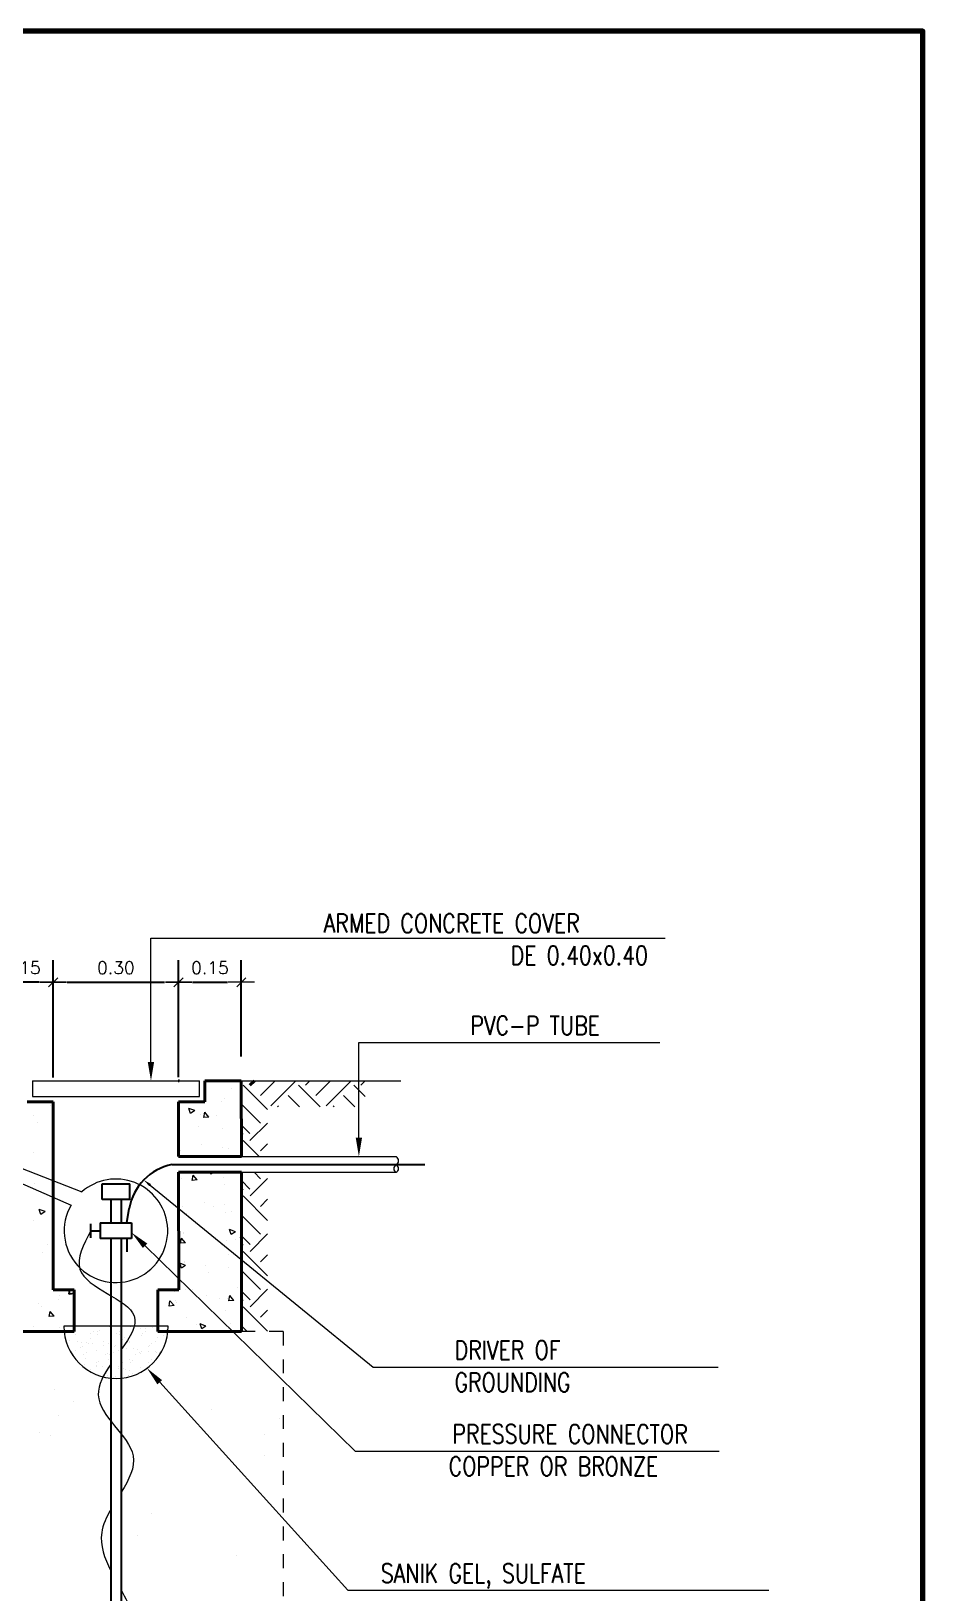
# Model space of a CAD drawing. Header units: millimetres. Extents: x 565 to 912, y 163 to 192.
# Drawn here: x 905.34 to 911.74, y 180.51 to 191.72 of the extents above; entities that cross this region are included whole.
import ezdxf

# ---------------------------------------------------------------- set-up
doc = ezdxf.new("R2010")
doc.units = ezdxf.units.MM
doc.header["$LTSCALE"] = 0.0125
doc.linetypes.add('DASHED2', pattern=[9.525, 6.35, -3.175])
doc.linetypes.add('HIDDEN2', pattern=[0.1875, 0.125, -0.0625])
doc.layers.add('CONPT', color=2, linetype='HIDDEN2')
doc.layers.add('DIM', color=1, linetype='Continuous')
for name, color, linetype, lineweight in [('COTAS', 9, 'Continuous', 9), ('MARKO', 186, 'Continuous', 80), ('MUROS', 240, 'Continuous', 40), ('proy', 254, 'Continuous', 0), ('PROYECCCIONES', 9, 'DASHED2', 9), ('TEXT', 3, 'Continuous', 20)]:
    doc.layers.add(name, color=color, linetype=linetype, lineweight=lineweight)
doc.styles.add('ROMANS', font='romans.shx')
doc.styles.add('SIMPLE1', font='simplex.shx', dxfattribs={"width": 0.8, "height": 0.09})
doc.dimstyles.new('LUIS', dxfattribs={"dimtxt": 0.09, "dimasz": 0.1, "dimexe": 0.16, "dimexo": 0.175, "dimgap": 0.06, "dimtad": 1, "dimzin": 5, "dimdsep": 46, "dimtxsty": 'ROMANS', "dimblk1": 'ARROW', "dimblk2": 'ARROW', "dimsah": 1, "dimcen": 2.5, "dimclrd": 1, "dimclre": 1, "dimclrt": 3, "dimadec": 0, "dimazin": 0, "dimtfac": 1, "dimtdec": 4, "dimtix": 1, "dimtmove": 2, "dimatfit": 3, "dimldrblk": 'ARROW', "dimfxl": 0, "dimtolj": 1, "dimtzin": 0, "dimarcsym": 0})

# ---------------------------------------------------------------- blocks, each defined once
blk = doc.blocks.new('ARROW')
at = {"color": 1, "linetype": 'ByBlock'}
blk.add_line((0.95, 0), (-0.95, 0), dxfattribs=at)
at = {"layer": 'COTAS', "color": 4}
blk.add_line((0.33, 0.33), (-0.33, -0.33), dxfattribs=at)
blk = doc.blocks.new('*D256')
at = {"layer": 'Defpoints', "color": 0, "transparency": 16777216}
for p in [(906.844, 184.889), (906.844, 184.182), (906.394, 184.032)]:
    blk.add_point(p, dxfattribs=at)
at = {"layer": 'proy', "color": 1, "lineweight": -2, "transparency": 16777216}
for p, q in [((906.394, 184.207), (906.394, 185.049)), ((906.844, 184.357), (906.844, 185.049)), ((906.494, 184.889), (906.744, 184.889))]:
    blk.add_line(p, q, dxfattribs=at)
at = {"layer": 'proy', "color": 1, "lineweight": -2, "transparency": 16777216, "xscale": 0.1, "yscale": 0.1, "zscale": 0.1, "rotation": 180}
blk.add_blockref('ARROW', (906.394, 184.889), dxfattribs=at)
at = {"layer": 'proy', "color": 1, "lineweight": -2, "transparency": 16777216, "xscale": 0.1, "yscale": 0.1, "zscale": 0.1}
blk.add_blockref('ARROW', (906.844, 184.889), dxfattribs=at)
at = {"layer": 'proy', "color": 3, "transparency": 16777216, "insert": (906.619, 184.994), "char_height": 0.09, "attachment_point": 5, "style": 'ROMANS'}
blk.add_mtext('\\A1;0.15', dxfattribs=at)
blk = doc.blocks.new('*D257')
at = {"layer": 'Defpoints', "color": 0, "transparency": 16777216}
for p in [(906.394, 184.889), (905.494, 184.031), (906.394, 184.032)]:
    blk.add_point(p, dxfattribs=at)
at = {"layer": 'proy', "color": 1, "lineweight": -2, "transparency": 16777216}
for p, q in [((905.494, 184.206), (905.494, 185.049)), ((906.394, 184.207), (906.394, 185.049)), ((905.594, 184.889), (906.294, 184.889))]:
    blk.add_line(p, q, dxfattribs=at)
at = {"layer": 'proy', "color": 1, "lineweight": -2, "transparency": 16777216, "xscale": 0.1, "yscale": 0.1, "zscale": 0.1, "rotation": 180}
blk.add_blockref('ARROW', (905.494, 184.889), dxfattribs=at)
at = {"layer": 'proy', "color": 1, "lineweight": -2, "transparency": 16777216, "xscale": 0.1, "yscale": 0.1, "zscale": 0.1}
blk.add_blockref('ARROW', (906.394, 184.889), dxfattribs=at)
at = {"layer": 'proy', "color": 3, "transparency": 16777216, "insert": (905.944, 184.994), "char_height": 0.09, "attachment_point": 5, "style": 'ROMANS'}
blk.add_mtext('\\A1;0.30', dxfattribs=at)
blk = doc.blocks.new('*D253')
at = {"layer": 'Defpoints', "color": 0, "transparency": 16777216}
for p in [(905.044, 184.889), (905.044, 184.181), (905.494, 184.031)]:
    blk.add_point(p, dxfattribs=at)
at = {"layer": 'proy', "color": 1, "lineweight": -2, "transparency": 16777216}
for p, q in [((905.044, 184.356), (905.044, 185.049)), ((905.494, 184.206), (905.494, 185.049)), ((905.394, 184.889), (905.144, 184.889))]:
    blk.add_line(p, q, dxfattribs=at)
at = {"layer": 'proy', "color": 1, "lineweight": -2, "transparency": 16777216, "xscale": 0.1, "yscale": 0.1, "zscale": 0.1, "rotation": 180}
blk.add_blockref('ARROW', (905.044, 184.889), dxfattribs=at)
at = {"layer": 'proy', "color": 1, "lineweight": -2, "transparency": 16777216, "xscale": 0.1, "yscale": 0.1, "zscale": 0.1}
blk.add_blockref('ARROW', (905.494, 184.889), dxfattribs=at)
at = {"layer": 'proy', "color": 3, "transparency": 16777216, "insert": (905.269, 184.994), "char_height": 0.09, "attachment_point": 5, "style": 'ROMANS'}
blk.add_mtext('\\A1;0.15', dxfattribs=at)

msp = doc.modelspace()

# ---------------------------------------------------------------- linework, layer by layer
at = {"color": 3}
for p, q in [((906.5819, 184.03163), (906.58188, 184.18163)), ((906.84438, 184.18167), (906.84447, 183.63746)), ((905.49464, 182.68144), (905.4944, 184.03144)), ((906.3944, 184.03159), (906.39447, 183.63738)), ((905.84574, 183.44322), (906.04327, 183.44325)), ((905.84574, 183.44322), (906.04327, 183.44325)), ((905.84576, 183.33072), (905.84574, 183.44322)), ((905.84576, 183.33072), (905.84574, 183.44322)), ((906.04329, 183.33075), (906.04327, 183.44325)), ((906.04329, 183.33075), (906.04327, 183.44325)), ((906.39449, 183.52488), (906.39464, 182.68159)), ((906.84449, 183.52496), (906.84469, 182.38167)), ((906.04329, 183.33075), (905.84576, 183.33072)), ((906.04329, 183.33075), (905.84576, 183.33072)), ((905.90703, 183.33073), (905.90705, 183.16121)), ((905.90703, 183.33073), (905.90705, 183.16121)), ((905.98203, 183.33074), (905.98205, 183.16122)), ((905.98203, 183.33074), (905.98205, 183.16122)), ((905.764, 183.05415), (905.76399, 183.15573)), ((905.764, 183.05415), (905.76399, 183.15573)), ((905.83205, 183.1612), (906.05705, 183.16124)), ((905.83205, 183.1612), (906.05705, 183.16124)), ((905.83205, 183.1612), (905.83207, 183.0487)), ((905.83205, 183.1612), (905.83207, 183.0487)), ((906.05705, 183.16124), (906.05707, 183.04874)), ((906.05705, 183.16124), (906.05707, 183.04874)), ((905.76399, 183.10494), (905.83206, 183.10495)), ((905.76399, 183.10494), (905.83206, 183.10495)), ((906.05707, 183.04874), (905.83207, 183.0487)), ((906.05707, 183.04874), (905.83207, 183.0487)), ((905.90707, 183.04871), (905.90835, 175.65963)), ((905.90707, 183.04871), (905.90835, 175.65963)), ((905.98207, 183.04872), (905.98335, 175.65964)), ((905.98207, 183.04872), (905.98335, 175.65964)), ((905.64464, 182.68147), (905.49464, 182.68144)), ((905.64469, 182.38147), (905.64464, 182.68147)), ((906.39464, 182.68159), (906.24464, 182.68157)), ((906.24464, 182.68157), (906.24469, 182.38157)), ((905.04469, 182.38136), (905.64469, 182.38147)), ((906.84469, 182.38167), (906.24469, 182.38157))]:
    msp.add_line(p, q, dxfattribs=at)
at = {"color": 0}
for p, q in [((906.4012, 183.95883), (906.4012, 183.95883)), ((906.4012, 183.95883), (906.4012, 183.95883)), ((905.49344, 183.18689), (905.49344, 183.18689)), ((905.49344, 183.18689), (905.49344, 183.18689)), ((905.60876, 182.64979), (905.61243, 182.68146)), ((905.60876, 182.64979), (905.61243, 182.68146)), ((905.64464, 182.6763), (905.63968, 182.68146)), ((905.64464, 182.6763), (905.63968, 182.68146)), ((905.64464, 182.65537), (905.60876, 182.6498)), ((905.64464, 182.65537), (905.60876, 182.6498)), ((905.64132, 181.88082), (905.64132, 181.88082)), ((905.64132, 181.88082), (905.64132, 181.88082)), ((906.63227, 181.8203), (906.63227, 181.8203)), ((906.63227, 181.8203), (906.63227, 181.8203)), ((907.12008, 181.75616), (907.12008, 181.75616)), ((907.12008, 181.75616), (907.12008, 181.75616)), ((907.00726, 181.63933), (907.00726, 181.63933)), ((907.00726, 181.63933), (907.00726, 181.63933)), ((907.00858, 181.49472), (907.00858, 181.49472)), ((907.00858, 181.49472), (907.00858, 181.49472)), ((906.19604, 181.07664), (906.19604, 181.07664)), ((906.19604, 181.07664), (906.19604, 181.07664)), ((906.09782, 180.91428), (906.09782, 180.91428)), ((906.09782, 180.91428), (906.09782, 180.91428)), ((906.8126, 180.77476), (906.8126, 180.77476)), ((906.8126, 180.77476), (906.8126, 180.77476))]:
    msp.add_line(p, q, dxfattribs=at)
at = {"layer": 'CONPT', "color": 6, "linetype": 'Continuous'}
for p, q in [((906.34605, 183.58081), (908.16217, 183.58081)), ((906.02314, 183.16123), (906.03973, 183.26521)), ((906.02314, 183.16123), (906.03973, 183.26521)), ((906.02316, 183.04873), (906.02318, 182.95481)), ((906.02316, 183.04873), (906.02318, 182.95481))]:
    msp.add_line(p, q, dxfattribs=at)
msp.add_arc((906.42448, 183.19823), 0.39054, 101.585204, 170.124358, dxfattribs=at)
at = {"layer": 'DIM'}
msp.add_solid([(906.16931, 183.01337), (906.05707, 183.09168), (906.13784, 182.9812)], dxfattribs=at)
at = {"layer": 'MARKO'}
msp.add_lwpolyline([(848.14292, 191.71852), (848.14292, 163.21852), (911.73619, 163.21852), (911.73619, 191.71852)], close=True, dxfattribs=at)
at = {"layer": 'MUROS'}
for p, q in [((906.58188, 184.18163), (906.84438, 184.18167)), ((906.58188, 184.18163), (906.84438, 184.18167)), ((906.5819, 184.03163), (906.58188, 184.18163)), ((906.77247, 184.12588), (906.77247, 184.12588)), ((906.77247, 184.12588), (906.77247, 184.12588)), ((906.84438, 184.18167), (906.84447, 183.63746)), ((906.90647, 184.15036), (906.93778, 184.18169)), ((905.3069, 184.03141), (905.4944, 184.03144)), ((905.3069, 184.03141), (905.4944, 184.03144)), ((905.47768, 184.00744), (905.47768, 184.00744)), ((905.47768, 184.00744), (905.47768, 184.00744)), ((905.49464, 182.68144), (905.4944, 184.03144)), ((906.3944, 184.03159), (906.5819, 184.03163)), ((906.3944, 184.03159), (906.5819, 184.03163)), ((906.3944, 184.03159), (906.39447, 183.63738)), ((906.39447, 183.63738), (906.84447, 183.63746)), ((906.39449, 183.52488), (906.84449, 183.52496)), ((906.39449, 183.52488), (906.39464, 182.68159)), ((906.84449, 183.52496), (906.84469, 182.38167)), ((905.64464, 182.68147), (905.49464, 182.68144)), ((905.64469, 182.38147), (905.64464, 182.68147)), ((906.39464, 182.68159), (906.24464, 182.68157)), ((906.24464, 182.68157), (906.24469, 182.38157)), ((905.04469, 182.38136), (905.64469, 182.38147)), ((906.84469, 182.38167), (906.24469, 182.38157))]:
    msp.add_line(p, q, dxfattribs=at)
at = {"layer": 'proy'}
for p, q in [((902.83033, 184.50491), (905.69954, 183.38431)), ((902.83033, 184.50491), (905.69954, 183.38431)), ((902.83033, 184.50491), (905.62236, 183.29004)), ((902.83033, 184.50491), (905.62236, 183.29004)), ((905.34438, 184.18141), (906.54438, 184.18162)), ((905.34438, 184.18141), (906.54438, 184.18162)), ((905.34438, 184.18141), (905.3444, 184.06891)), ((905.34438, 184.18141), (905.3444, 184.06891)), ((906.39892, 184.1915), (906.39256, 184.18294)), ((906.39892, 184.1915), (906.39256, 184.18294)), ((906.39679, 184.17316), (906.39256, 184.18294)), ((906.39679, 184.17316), (906.39256, 184.18294)), ((906.5444, 184.06912), (906.54438, 184.18162)), ((906.5444, 184.06912), (906.54438, 184.18162)), ((906.84438, 184.18167), (907.98836, 184.18187)), ((906.84438, 184.18167), (907.98836, 184.18187)), ((907.03191, 183.97525), (906.85675, 184.15035)), ((907.03191, 183.97525), (906.85675, 184.15035)), ((906.90647, 184.15036), (906.93778, 184.18169)), ((906.98106, 184.0758), (907.08694, 184.18171)), ((906.98106, 184.0758), (907.08694, 184.18171)), ((907.05565, 184.00123), (907.2361, 184.18174)), ((907.05565, 184.00123), (907.2361, 184.18174)), ((907.4107, 183.99427), (907.2545, 184.15042)), ((907.4107, 183.99427), (907.2545, 184.15042)), ((907.30422, 184.15043), (907.33553, 184.18176)), ((907.30422, 184.15043), (907.33553, 184.18176)), ((907.37881, 184.07586), (907.48469, 184.18178)), ((907.37881, 184.07586), (907.48469, 184.18178)), ((907.4534, 184.0013), (907.63384, 184.18181)), ((907.4534, 184.0013), (907.63384, 184.18181)), ((907.73299, 184.06977), (907.65224, 184.15049)), ((907.73299, 184.06977), (907.65224, 184.15049)), ((907.70196, 184.1505), (907.73297, 184.18151)), ((907.70196, 184.1505), (907.73297, 184.18151)), ((905.3444, 184.06891), (906.5444, 184.06912)), ((905.3444, 184.06891), (906.5444, 184.06912)), ((906.72385, 184.05301), (906.72385, 184.05301)), ((906.72385, 184.05301), (906.72385, 184.05301)), ((906.98109, 183.87692), (906.84441, 184.01356)), ((906.98109, 183.87692), (906.84441, 184.01356)), ((907.26155, 183.99424), (907.17993, 184.07583)), ((907.26155, 183.99424), (907.17993, 184.07583)), ((907.65929, 183.99431), (907.57768, 184.0759)), ((907.65929, 183.99431), (907.57768, 184.0759)), ((905.349, 183.93503), (905.349, 183.93503)), ((905.349, 183.93503), (905.349, 183.93503)), ((906.48013, 183.94752), (906.46796, 183.98378)), ((906.48013, 183.94752), (906.46796, 183.98378)), ((906.50998, 183.96766), (906.46797, 183.98378)), ((906.50998, 183.96766), (906.46797, 183.98378)), ((906.50998, 183.96766), (906.48014, 183.94753)), ((906.50998, 183.96766), (906.48014, 183.94753)), ((906.55141, 183.93908), (906.55141, 183.93908)), ((906.55141, 183.93908), (906.55141, 183.93908)), ((906.57485, 183.91807), (906.58178, 183.95568)), ((906.57485, 183.91807), (906.58178, 183.95568)), ((906.61072, 183.92122), (906.57486, 183.91807)), ((906.61072, 183.92122), (906.57486, 183.91807)), ((906.61072, 183.92122), (906.58179, 183.95568)), ((906.61072, 183.92122), (906.58179, 183.95568)), ((906.66478, 183.93341), (906.66478, 183.93341)), ((906.66478, 183.93341), (906.66478, 183.93341)), ((907.11239, 183.99422), (907.10537, 184.00124)), ((907.11239, 183.99422), (907.10537, 184.00124)), ((907.51014, 183.99429), (907.50312, 184.00131)), ((907.51014, 183.99429), (907.50312, 184.00131)), ((905.38362, 183.87905), (905.38362, 183.87905)), ((905.38362, 183.87905), (905.38362, 183.87905)), ((905.48501, 183.80771), (905.48501, 183.80771)), ((905.48501, 183.80771), (905.48501, 183.80771)), ((906.53829, 183.85279), (906.53829, 183.85279)), ((906.53829, 183.85279), (906.53829, 183.85279)), ((906.90653, 183.80233), (906.84443, 183.8644)), ((906.90653, 183.80233), (906.84443, 183.8644)), ((906.84445, 183.78996), (906.85681, 183.80232)), ((906.84445, 183.78996), (906.85681, 183.80232)), ((906.90654, 183.75261), (907.03193, 183.87805)), ((906.90654, 183.75261), (907.03193, 183.87805)), ((906.40779, 183.68222), (906.40779, 183.68222)), ((906.40779, 183.68222), (906.40779, 183.68222)), ((906.55909, 183.72221), (906.55909, 183.72221)), ((906.55909, 183.72221), (906.55909, 183.72221)), ((906.70929, 183.70246), (906.70929, 183.70246)), ((906.70929, 183.70246), (906.70929, 183.70246)), ((906.74869, 183.69502), (906.74869, 183.69502)), ((906.74869, 183.69502), (906.74869, 183.69502)), ((906.97198, 183.63748), (906.85682, 183.7526)), ((906.97198, 183.63748), (906.85682, 183.7526)), ((906.98113, 183.67805), (907.03196, 183.7289)), ((906.98113, 183.67805), (907.03196, 183.7289)), ((905.3544, 183.66474), (905.3544, 183.66474)), ((905.3544, 183.66474), (905.3544, 183.66474)), ((905.49234, 183.60797), (905.49234, 183.60797)), ((905.49234, 183.60797), (905.49234, 183.60797)), ((906.39447, 183.63738), (907.95574, 183.63765)), ((905.36207, 183.44787), (905.36207, 183.44787)), ((905.36207, 183.44787), (905.36207, 183.44787)), ((906.39449, 183.52488), (907.95576, 183.52515)), ((906.48972, 183.51547), (906.48972, 183.51547)), ((906.48972, 183.51547), (906.48972, 183.51547)), ((906.49168, 183.46674), (906.49861, 183.50435)), ((906.49168, 183.46674), (906.49861, 183.50435)), ((906.52755, 183.46989), (906.49169, 183.46674)), ((906.52755, 183.46989), (906.49169, 183.46674)), ((906.52755, 183.46989), (906.49862, 183.50435)), ((906.52755, 183.46989), (906.49862, 183.50435)), ((906.6262, 183.51246), (906.62202, 183.52492)), ((906.6262, 183.51246), (906.62202, 183.52492)), ((906.64467, 183.52492), (906.62621, 183.51246)), ((906.64467, 183.52492), (906.62621, 183.51246)), ((906.71697, 183.48559), (906.71697, 183.48559)), ((906.71697, 183.48559), (906.71697, 183.48559)), ((906.9066, 183.40458), (906.8445, 183.46666)), ((906.9066, 183.40458), (906.8445, 183.46666)), ((906.90661, 183.35487), (907.032, 183.4803)), ((906.90661, 183.35487), (907.032, 183.4803)), ((906.98116, 183.47917), (906.93535, 183.52497)), ((906.98116, 183.47917), (906.93535, 183.52497)), ((906.72676, 183.43756), (906.72676, 183.43756)), ((906.72676, 183.43756), (906.72676, 183.43756)), ((906.84451, 183.39221), (906.85688, 183.40458)), ((906.84451, 183.39221), (906.85688, 183.40458)), ((907.03205, 183.17975), (906.85689, 183.35486)), ((907.03205, 183.17975), (906.85689, 183.35486)), ((906.9812, 183.2803), (907.03203, 183.33115)), ((906.9812, 183.2803), (907.03203, 183.33115)), ((905.43568, 183.24276), (905.39366, 183.25888)), ((905.43568, 183.24276), (905.39366, 183.25888)), ((906.45431, 183.22766), (906.45431, 183.22766)), ((906.45431, 183.22766), (906.45431, 183.22766)), ((906.58081, 183.30828), (906.58081, 183.30828)), ((906.58081, 183.30828), (906.58081, 183.30828)), ((906.64761, 183.27885), (906.64761, 183.27885)), ((906.64761, 183.27885), (906.64761, 183.27885)), ((906.72575, 183.29324), (906.72575, 183.29324)), ((906.72575, 183.29324), (906.72575, 183.29324)), ((906.73409, 183.23782), (906.73409, 183.23782)), ((906.73409, 183.23782), (906.73409, 183.23782)), ((906.7746, 183.24125), (906.7746, 183.24125)), ((906.7746, 183.24125), (906.7746, 183.24125)), ((906.77226, 183.07739), (906.76009, 183.11365)), ((906.77226, 183.07739), (906.76009, 183.11365)), ((906.80211, 183.09753), (906.7601, 183.11365)), ((906.80211, 183.09753), (906.7601, 183.11365)), ((906.98123, 183.08143), (906.84454, 183.21807)), ((906.98123, 183.08143), (906.84454, 183.21807)), ((906.42978, 183.08302), (906.42978, 183.08302)), ((906.42978, 183.08302), (906.42978, 183.08302)), ((906.70023, 183.00331), (906.70023, 183.00331)), ((906.70023, 183.00331), (906.70023, 183.00331)), ((906.74142, 183.03808), (906.74142, 183.03808)), ((906.74142, 183.03808), (906.74142, 183.03808)), ((906.80211, 183.09753), (906.77227, 183.0774)), ((906.80211, 183.09753), (906.77227, 183.0774)), ((906.80549, 183.04223), (906.80549, 183.04223)), ((906.80549, 183.04223), (906.80549, 183.04223)), ((906.83886, 183.05313), (906.84457, 183.08412)), ((906.83886, 183.05313), (906.84457, 183.08412)), ((906.84457, 183.05364), (906.83886, 183.05314)), ((906.84457, 183.05364), (906.83886, 183.05314)), ((906.90667, 183.00684), (906.84457, 183.06891)), ((906.90667, 183.00684), (906.84457, 183.06891)), ((906.84458, 182.99446), (906.85695, 183.00683)), ((906.84458, 182.99446), (906.85695, 183.00683)), ((906.90667, 182.95712), (907.03207, 183.08256)), ((906.90667, 182.95712), (907.03207, 183.08256)), ((906.75059, 182.93524), (906.75059, 182.93524)), ((906.75059, 182.93524), (906.75059, 182.93524)), ((907.03212, 182.78201), (906.85696, 182.95711)), ((907.03212, 182.78201), (906.85696, 182.95711)), ((906.98126, 182.88255), (907.03209, 182.9334)), ((906.98126, 182.88255), (907.03209, 182.9334)), ((906.74875, 182.83835), (906.74875, 182.83835)), ((906.74875, 182.83835), (906.74875, 182.83835)), ((906.9813, 182.68368), (906.84461, 182.82032)), ((906.9813, 182.68368), (906.84461, 182.82032)), ((906.81712, 182.69673), (906.81712, 182.69673)), ((906.81712, 182.69673), (906.81712, 182.69673)), ((906.90673, 182.60909), (906.84464, 182.67116)), ((906.90673, 182.60909), (906.84464, 182.67116)), ((906.90674, 182.55937), (907.03214, 182.68481)), ((906.90674, 182.55937), (907.03214, 182.68481)), ((906.74232, 182.61881), (906.74232, 182.61881)), ((906.74232, 182.61881), (906.74232, 182.61881)), ((906.75568, 182.6018), (906.76262, 182.63941)), ((906.75568, 182.6018), (906.76262, 182.63941)), ((906.79155, 182.60495), (906.75569, 182.60181)), ((906.79155, 182.60495), (906.75569, 182.60181)), ((906.75608, 182.63861), (906.75608, 182.63861)), ((906.75608, 182.63861), (906.75608, 182.63861)), ((906.79155, 182.60495), (906.76262, 182.63942)), ((906.79155, 182.60495), (906.76262, 182.63942)), ((906.84465, 182.59671), (906.85702, 182.60908)), ((906.84465, 182.59671), (906.85702, 182.60908)), ((907.03219, 182.38426), (906.85702, 182.55936)), ((907.03219, 182.38426), (906.85702, 182.55936)), ((906.72765, 182.53346), (906.72765, 182.53346)), ((906.72765, 182.53346), (906.72765, 182.53346)), ((906.76342, 182.43888), (906.76342, 182.43888)), ((906.76342, 182.43888), (906.76342, 182.43888)), ((906.98133, 182.48481), (907.03216, 182.53565)), ((906.98133, 182.48481), (907.03216, 182.53565)), ((905.53633, 182.40956), (905.53633, 182.40956)), ((905.53633, 182.40956), (905.53633, 182.40956)), ((906.31968, 182.41908), (905.56968, 182.41895)), ((906.31968, 182.41908), (905.56968, 182.41895)), ((905.58118, 182.38352), (905.58118, 182.38352)), ((905.58118, 182.38352), (905.58118, 182.38352)), ((905.59803, 182.3827), (905.59803, 182.3827)), ((905.59803, 182.3827), (905.59803, 182.3827)), ((905.6571, 182.3598), (905.6571, 182.3598)), ((905.6571, 182.3598), (905.6571, 182.3598)), ((905.75958, 182.36627), (905.75958, 182.36627)), ((905.75958, 182.36627), (905.75958, 182.36627)), ((905.76155, 182.33089), (905.76155, 182.33089)), ((905.76155, 182.33089), (905.76155, 182.33089)), ((905.78488, 182.38239), (905.78488, 182.38239)), ((905.78488, 182.38239), (905.78488, 182.38239)), ((905.81059, 182.36056), (905.81059, 182.36056)), ((905.81059, 182.36056), (905.81059, 182.36056)), ((905.81374, 182.37873), (905.81374, 182.37873)), ((905.81374, 182.37873), (905.81374, 182.37873)), ((905.8248, 182.38886), (905.8248, 182.38886)), ((905.8248, 182.38886), (905.8248, 182.38886)), ((905.89528, 182.41409), (905.89528, 182.41409)), ((905.89528, 182.41409), (905.89528, 182.41409)), ((905.94643, 182.36596), (905.94643, 182.36596)), ((905.94643, 182.36596), (905.94643, 182.36596)), ((905.96764, 182.35859), (905.96764, 182.35859)), ((905.96764, 182.35859), (905.96764, 182.35859)), ((905.97173, 182.38208), (905.97173, 182.38208)), ((905.97173, 182.38208), (905.97173, 182.38208)), ((905.99412, 182.3261), (905.99412, 182.3261)), ((905.99412, 182.3261), (905.99412, 182.3261)), ((906.00518, 182.33623), (906.00518, 182.33623)), ((906.00518, 182.33623), (906.00518, 182.33623)), ((906.04877, 182.41486), (906.04877, 182.41486)), ((906.04877, 182.41486), (906.04877, 182.41486)), ((906.06489, 182.39097), (906.06489, 182.39097)), ((906.06489, 182.39097), (906.06489, 182.39097)), ((906.07322, 182.41094), (906.07322, 182.41094)), ((906.07322, 182.41094), (906.07322, 182.41094)), ((906.122, 182.40453), (906.122, 182.40453)), ((906.122, 182.40453), (906.122, 182.40453)), ((906.1297, 182.35278), (906.1297, 182.35278)), ((906.1297, 182.35278), (906.1297, 182.35278)), ((906.13328, 182.36565), (906.13328, 182.36565)), ((906.13328, 182.36565), (906.13328, 182.36565)), ((906.15323, 182.40042), (906.15323, 182.40042)), ((906.15323, 182.40042), (906.15323, 182.40042)), ((906.15858, 182.38178), (906.15858, 182.38178)), ((906.15858, 182.38178), (906.15858, 182.38178)), ((906.20582, 182.41288), (906.20582, 182.41288)), ((906.20582, 182.41288), (906.20582, 182.41288)), ((906.23473, 182.3897), (906.23473, 182.3897)), ((906.23473, 182.3897), (906.23473, 182.3897)), ((906.24526, 182.33834), (906.24526, 182.33834)), ((906.24526, 182.33834), (906.24526, 182.33834)), ((906.28318, 182.35354), (906.28318, 182.35354)), ((906.28318, 182.35354), (906.28318, 182.35354)), ((906.28351, 182.38329), (906.28351, 182.38329)), ((906.28351, 182.38329), (906.28351, 182.38329)), ((906.29745, 182.38618), (906.29745, 182.38618)), ((906.29745, 182.38618), (906.29745, 182.38618)), ((906.30851, 182.39631), (906.30851, 182.39631)), ((906.30851, 182.39631), (906.30851, 182.39631)), ((906.31474, 182.37918), (906.31474, 182.37918)), ((906.31474, 182.37918), (906.31474, 182.37918)), ((906.74999, 182.40194), (906.74999, 182.40194)), ((906.74999, 182.40194), (906.74999, 182.40194)), ((905.61341, 182.31605), (905.61341, 182.31605)), ((905.61341, 182.31605), (905.61341, 182.31605)), ((905.63859, 182.21818), (905.63859, 182.21818)), ((905.63859, 182.21818), (905.63859, 182.21818)), ((905.65334, 182.24419), (905.65334, 182.24419)), ((905.65334, 182.24419), (905.65334, 182.24419)), ((905.6685, 182.30822), (905.6685, 182.30822)), ((905.6685, 182.30822), (905.6685, 182.30822)), ((905.69078, 182.26602), (905.69078, 182.26602)), ((905.69078, 182.26602), (905.69078, 182.26602)), ((905.69491, 182.30533), (905.69491, 182.30533)), ((905.69491, 182.30533), (905.69491, 182.30533)), ((905.70184, 182.27615), (905.70184, 182.27615)), ((905.70184, 182.27615), (905.70184, 182.27615)), ((905.71115, 182.21601), (905.71115, 182.21601)), ((905.71115, 182.21601), (905.71115, 182.21601)), ((905.72947, 182.30429), (905.72947, 182.30429)), ((905.72947, 182.30429), (905.72947, 182.30429)), ((905.73645, 182.23214), (905.73645, 182.23214)), ((905.73645, 182.23214), (905.73645, 182.23214)), ((905.74369, 182.29892), (905.74369, 182.29892)), ((905.74369, 182.29892), (905.74369, 182.29892)), ((905.77492, 182.29481), (905.77492, 182.29481)), ((905.77492, 182.29481), (905.77492, 182.29481)), ((905.80683, 182.24495), (905.80683, 182.24495)), ((905.80683, 182.24495), (905.80683, 182.24495)), ((905.85535, 182.30792), (905.85535, 182.30792)), ((905.85535, 182.30792), (905.85535, 182.30792)), ((905.85642, 182.2841), (905.85642, 182.2841)), ((905.85642, 182.2841), (905.85642, 182.2841)), ((905.87116, 182.21339), (905.87116, 182.21339)), ((905.87116, 182.21339), (905.87116, 182.21339)), ((905.88222, 182.22352), (905.88222, 182.22352)), ((905.88222, 182.22352), (905.88222, 182.22352)), ((905.89152, 182.29848), (905.89152, 182.29848)), ((905.89152, 182.29848), (905.89152, 182.29848)), ((905.898, 182.21571), (905.898, 182.21571)), ((905.898, 182.21571), (905.898, 182.21571)), ((905.9052, 182.27768), (905.9052, 182.27768)), ((905.9052, 182.27768), (905.9052, 182.27768)), ((905.92329, 182.23183), (905.92329, 182.23183)), ((905.92329, 182.23183), (905.92329, 182.23183)), ((905.93643, 182.27358), (905.93643, 182.27358)), ((905.93643, 182.27358), (905.93643, 182.27358)), ((905.94193, 182.27826), (905.94193, 182.27826)), ((905.94193, 182.27826), (905.94193, 182.27826)), ((905.96389, 182.24298), (905.96389, 182.24298)), ((905.96389, 182.24298), (905.96389, 182.24298)), ((906.01793, 182.26286), (906.01793, 182.26286)), ((906.01793, 182.26286), (906.01793, 182.26286)), ((906.0422, 182.30761), (906.0422, 182.30761)), ((906.0422, 182.30761), (906.0422, 182.30761)), ((906.04501, 182.29925), (906.04501, 182.29925)), ((906.04501, 182.29925), (906.04501, 182.29925)), ((906.06671, 182.25645), (906.06671, 182.25645)), ((906.06671, 182.25645), (906.06671, 182.25645)), ((906.08484, 182.2154), (906.08484, 182.2154)), ((906.08484, 182.2154), (906.08484, 182.2154)), ((906.09794, 182.25234), (906.09794, 182.25234)), ((906.09794, 182.25234), (906.09794, 182.25234)), ((906.11014, 182.23152), (906.11014, 182.23152)), ((906.11014, 182.23152), (906.11014, 182.23152)), ((906.12231, 182.22563), (906.12231, 182.22563)), ((906.12231, 182.22563), (906.12231, 182.22563)), ((906.12594, 182.23717), (906.12594, 182.23717)), ((906.12594, 182.23717), (906.12594, 182.23717)), ((906.1745, 182.27347), (906.1745, 182.27347)), ((906.1745, 182.27347), (906.1745, 182.27347)), ((906.17944, 182.24163), (906.17944, 182.24163)), ((906.17944, 182.24163), (906.17944, 182.24163)), ((906.18555, 182.2836), (906.18555, 182.2836)), ((906.18555, 182.2836), (906.18555, 182.2836)), ((906.20206, 182.29727), (906.20206, 182.29727)), ((906.20206, 182.29727), (906.20206, 182.29727)), ((906.22822, 182.23521), (906.22822, 182.23521)), ((906.22822, 182.23521), (906.22822, 182.23521)), ((906.22905, 182.3073), (906.22905, 182.3073)), ((906.22905, 182.3073), (906.22905, 182.3073)), ((906.23364, 182.23274), (906.23364, 182.23274)), ((906.23364, 182.23274), (906.23364, 182.23274)), ((906.25945, 182.23111), (906.25945, 182.23111)), ((906.25945, 182.23111), (906.25945, 182.23111)), ((905.68839, 182.15084), (905.68839, 182.15084)), ((905.68839, 182.15084), (905.68839, 182.15084)), ((905.71963, 182.14674), (905.71963, 182.14674)), ((905.71963, 182.14674), (905.71963, 182.14674)), ((905.72571, 182.18868), (905.72571, 182.18868)), ((905.72571, 182.18868), (905.72571, 182.18868)), ((905.7482, 182.10068), (905.7482, 182.10068)), ((905.7482, 182.10068), (905.7482, 182.10068)), ((905.75926, 182.11081), (905.75926, 182.11081)), ((905.75926, 182.11081), (905.75926, 182.11081)), ((905.80112, 182.13602), (905.80112, 182.13602)), ((905.80112, 182.13602), (905.80112, 182.13602)), ((905.80307, 182.12934), (905.80307, 182.12934)), ((905.80307, 182.12934), (905.80307, 182.12934)), ((905.80692, 182.15766), (905.80692, 182.15766)), ((905.80692, 182.15766), (905.80692, 182.15766)), ((905.81897, 182.16555), (905.81897, 182.16555)), ((905.81897, 182.16555), (905.81897, 182.16555)), ((905.8499, 182.12961), (905.8499, 182.12961)), ((905.8499, 182.12961), (905.8499, 182.12961)), ((905.88114, 182.1255), (905.88114, 182.1255)), ((905.88114, 182.1255), (905.88114, 182.1255)), ((905.88776, 182.18287), (905.88776, 182.18287)), ((905.88776, 182.18287), (905.88776, 182.18287)), ((905.96013, 182.12737), (905.96013, 182.12737)), ((905.96013, 182.12737), (905.96013, 182.12737)), ((905.96263, 182.11479), (905.96263, 182.11479)), ((905.96263, 182.11479), (905.96263, 182.11479)), ((905.99377, 182.15735), (905.99377, 182.15735)), ((905.99377, 182.15735), (905.99377, 182.15735)), ((905.99935, 182.11292), (905.99935, 182.11292)), ((905.99935, 182.11292), (905.99935, 182.11292)), ((906.01141, 182.10837), (906.01141, 182.10837)), ((906.01141, 182.10837), (906.01141, 182.10837)), ((906.04125, 182.18364), (906.04125, 182.18364)), ((906.04125, 182.18364), (906.04125, 182.18364)), ((906.04265, 182.10427), (906.04265, 182.10427)), ((906.04265, 182.10427), (906.04265, 182.10427)), ((906.05154, 182.16076), (906.05154, 182.16076)), ((906.05154, 182.16076), (906.05154, 182.16076)), ((906.0626, 182.17089), (906.0626, 182.17089)), ((906.0626, 182.17089), (906.0626, 182.17089)), ((906.12218, 182.12156), (906.12218, 182.12156)), ((906.12218, 182.12156), (906.12218, 182.12156)), ((906.18062, 182.15705), (906.18062, 182.15705)), ((906.18062, 182.15705), (906.18062, 182.15705)), ((906.1983, 182.18166), (906.1983, 182.18166)), ((906.1983, 182.18166), (906.1983, 182.18166)), ((905.84956, 182.06545), (905.84956, 182.06545)), ((905.84956, 182.06545), (905.84956, 182.06545)), ((905.87486, 182.08157), (905.87486, 182.08157)), ((905.87486, 182.08157), (905.87486, 182.08157)), ((905.884, 182.06726), (905.884, 182.06726)), ((905.884, 182.06726), (905.884, 182.06726)), ((905.92858, 182.04805), (905.92858, 182.04805)), ((905.92858, 182.04805), (905.92858, 182.04805)), ((905.93964, 182.05818), (905.93964, 182.05818)), ((905.93964, 182.05818), (905.93964, 182.05818)), ((906.03641, 182.06514), (906.03641, 182.06514)), ((906.03641, 182.06514), (906.03641, 182.06514)), ((906.03749, 182.06803), (906.03749, 182.06803)), ((906.03749, 182.06803), (906.03749, 182.06803)), ((906.06171, 182.08127), (906.06171, 182.08127)), ((906.06171, 182.08127), (906.06171, 182.08127)), ((906.12414, 182.09355), (906.12414, 182.09355)), ((906.12414, 182.09355), (906.12414, 182.09355)), ((905.50498, 181.96851), (905.50498, 181.96851)), ((905.50498, 181.96851), (905.50498, 181.96851)), ((905.81729, 181.92745), (905.81729, 181.92745)), ((905.81729, 181.92745), (905.81729, 181.92745)), ((905.53074, 181.77946), (905.53074, 181.77946)), ((905.53074, 181.77946), (905.53074, 181.77946)), ((905.39308, 181.65903), (905.39308, 181.65903)), ((905.39308, 181.65903), (905.39308, 181.65903)), ((905.47241, 181.6317), (905.47241, 181.6317)), ((905.47241, 181.6317), (905.47241, 181.6317))]:
    msp.add_line(p, q, dxfattribs=at)
at = {"layer": 'proy', "color": 0}
for p, q in [((906.70477, 184.03676), (906.70477, 184.03676)), ((906.70477, 184.03676), (906.70477, 184.03676)), ((906.40046, 183.88196), (906.40046, 183.88196)), ((906.40046, 183.88196), (906.40046, 183.88196)), ((906.7121, 183.83703), (906.7121, 183.83703)), ((906.7121, 183.83703), (906.7121, 183.83703)), ((906.39877, 183.75502), (906.39877, 183.75502)), ((906.39877, 183.75502), (906.39877, 183.75502)), ((906.41512, 183.48249), (906.41512, 183.48249)), ((906.41512, 183.48249), (906.41512, 183.48249)), ((905.40583, 183.22262), (905.39366, 183.25888)), ((905.40583, 183.22262), (905.39366, 183.25888)), ((905.43568, 183.24276), (905.40583, 183.22263)), ((905.43568, 183.24276), (905.40583, 183.22263)), ((906.42245, 183.28275), (906.42245, 183.28275)), ((906.42245, 183.28275), (906.42245, 183.28275)), ((905.3509, 183.17526), (905.3509, 183.17526)), ((905.3509, 183.17526), (905.3509, 183.17526)), ((905.45059, 183.00451), (905.45059, 183.00451)), ((905.45059, 183.00451), (905.45059, 183.00451)), ((906.40067, 182.99525), (906.40067, 182.99525)), ((906.40067, 182.99525), (906.40067, 182.99525)), ((906.40851, 183.01541), (906.41544, 183.05302)), ((906.40851, 183.01541), (906.41544, 183.05302)), ((906.44438, 183.01856), (906.40851, 183.01541)), ((906.44438, 183.01856), (906.40851, 183.01541)), ((906.44438, 183.01856), (906.41545, 183.05302)), ((906.44438, 183.01856), (906.41545, 183.05302)), ((906.42655, 183.09205), (906.42655, 183.09205)), ((906.42655, 183.09205), (906.42655, 183.09205)), ((905.41907, 182.94896), (905.41907, 182.94896)), ((905.41907, 182.94896), (905.41907, 182.94896)), ((906.43711, 182.88328), (906.43711, 182.88328)), ((906.43711, 182.88328), (906.43711, 182.88328)), ((906.41416, 182.83576), (906.40199, 182.87201)), ((906.41416, 182.83576), (906.40199, 182.87201)), ((906.44401, 182.8559), (906.402, 182.87202)), ((906.44401, 182.8559), (906.402, 182.87202)), ((906.44401, 182.8559), (906.41417, 182.83576)), ((906.44401, 182.8559), (906.41417, 182.83576)), ((906.43423, 182.87518), (906.43423, 182.87518)), ((906.43423, 182.87518), (906.43423, 182.87518)), ((906.58443, 182.85543), (906.58443, 182.85543)), ((906.58443, 182.85543), (906.58443, 182.85543)), ((906.60684, 182.80348), (906.60684, 182.80348)), ((906.60684, 182.80348), (906.60684, 182.80348)), ((906.36486, 182.66844), (906.36486, 182.66844)), ((906.36486, 182.66844), (906.36486, 182.66844)), ((906.44444, 182.68355), (906.44444, 182.68355)), ((906.44444, 182.68355), (906.44444, 182.68355)), ((906.49683, 182.68315), (906.49683, 182.68315)), ((906.49683, 182.68315), (906.49683, 182.68315)), ((905.38742, 182.58109), (905.38742, 182.58109)), ((905.38742, 182.58109), (905.38742, 182.58109)), ((905.40947, 182.56176), (905.40947, 182.56176)), ((905.40947, 182.56176), (905.40947, 182.56176)), ((905.529, 182.6093), (905.529, 182.6093)), ((905.529, 182.6093), (905.529, 182.6093)), ((905.53596, 182.64238), (905.53596, 182.64238)), ((905.53596, 182.64238), (905.53596, 182.64238)), ((906.32534, 182.56408), (906.33227, 182.60169)), ((906.32534, 182.56408), (906.33227, 182.60169)), ((906.3612, 182.56723), (906.32534, 182.56408)), ((906.3612, 182.56723), (906.32534, 182.56408)), ((906.3612, 182.56723), (906.33227, 182.60169)), ((906.3612, 182.56723), (906.33227, 182.60169)), ((906.37034, 182.60253), (906.37034, 182.60253)), ((906.37034, 182.60253), (906.37034, 182.60253)), ((906.37773, 182.59347), (906.37773, 182.59347)), ((906.37773, 182.59347), (906.37773, 182.59347)), ((906.59211, 182.63856), (906.59211, 182.63856)), ((906.59211, 182.63856), (906.59211, 182.63856)), ((906.69063, 182.61612), (906.69063, 182.61612)), ((906.69063, 182.61612), (906.69063, 182.61612)), ((905.46464, 182.48863), (905.47157, 182.52624)), ((905.46464, 182.48863), (905.47157, 182.52624)), ((905.5005, 182.49178), (905.46464, 182.48863)), ((905.5005, 182.49178), (905.46464, 182.48863)), ((905.5005, 182.49178), (905.47157, 182.52624)), ((905.5005, 182.49178), (905.47157, 182.52624)), ((906.45178, 182.48381), (906.45178, 182.48381)), ((906.45178, 182.48381), (906.45178, 182.48381)), ((906.56023, 182.40069), (906.54805, 182.43695)), ((906.56023, 182.40069), (906.54805, 182.43695)), ((906.59007, 182.42084), (906.54806, 182.43695)), ((906.59007, 182.42084), (906.54806, 182.43695)), ((905.3528, 182.41548), (905.3528, 182.41548)), ((905.3528, 182.41548), (905.3528, 182.41548)), ((906.52275, 182.43182), (906.52275, 182.43182)), ((906.52275, 182.43182), (906.52275, 182.43182)), ((906.59007, 182.42084), (906.56023, 182.4007)), ((906.59007, 182.42084), (906.56023, 182.4007))]:
    msp.add_line(p, q, dxfattribs=at)
at = {"layer": 'proy'}
for points in [[(906.19551, 184.31656), (906.19536, 185.20668), (909.88595, 185.20731)], [(906.19551, 184.31656), (906.19536, 185.20668), (909.88595, 185.20731)], [(907.68822, 183.7726), (907.6881, 184.4567), (909.84919, 184.45707)], [(907.68822, 183.7726), (907.6881, 184.4567), (909.84919, 184.45707)], [(906.19015, 183.43214), (907.7914, 182.1257), (910.2672, 182.12605)], [(906.19015, 183.43214), (907.7914, 182.1257), (910.2672, 182.12605)], [(906.15357, 182.99728), (907.66119, 181.52261), (910.27371, 181.52299)], [(906.15357, 182.99728), (907.66119, 181.52261), (910.27371, 181.52299)], [(906.25825, 182.01741), (907.60832, 180.52352), (910.63176, 180.52391)], [(906.25825, 182.01741), (907.60832, 180.52352), (910.63176, 180.52391)]]:
    msp.add_lwpolyline(points, dxfattribs=at)
for centre, radius, start, end in [((907.96794, 183.55152), 0.02905, 117.278565, 245.218466), ((907.96794, 183.55152), 0.02905, 117.278565, 245.218466), ((907.93892, 183.60779), 0.03427, 297.278565, 60.597484), ((907.93892, 183.60779), 0.03427, 297.278565, 60.597484), ((907.94385, 183.55164), 0.02905, 294.219738, 62.15964), ((907.94385, 183.55164), 0.02905, 294.219738, 62.15964), ((905.94456, 183.10497), 0.37158, 6.076397, 131.256152), ((905.94456, 183.10497), 0.37158, 150.126797, 6.076397), ((905.94468, 182.41902), 0.375, 180.009867, 0.009867), ((905.94468, 182.41902), 0.375, 180.009867, 0.009867)]:
    msp.add_arc(centre, radius, start, end, dxfattribs=at)
for points, knots in [([(905.76399, 183.10494), (905.71174, 183.00574), (905.56611, 182.72926), (906.19603, 182.57712), (906.0467, 182.34134), (905.98221, 182.25164)], [0, 0, 0, 0, 0.191535359, 0.533813523, 0.723942306, 0.723942306, 0.723942306, 0.723942306]), ([(905.90723, 182.14715), (905.85655, 182.07315), (905.72366, 181.83271), (906.16445, 181.5586), (906.03755, 181.31768), (905.98239, 181.22758)], [0.796487184, 0.796487184, 0.796487184, 0.796487184, 0.948782803, 1.284734995, 1.478341327, 1.478341327, 1.478341327, 1.478341327]), ([(905.90741, 181.10468), (905.8759, 181.04931), (905.80799, 180.90246), (905.86188, 180.75508), (905.90748, 180.66384)], [1.565587788, 1.565587788, 1.565587788, 1.565587788, 1.682655905, 1.873456447, 1.873456447, 1.873456447, 1.873456447]), ([(905.98251, 180.52376), (906.04119, 180.41476), (906.18962, 180.09731), (905.67542, 179.72213), (905.86016, 179.48053), (905.9077, 179.42163)], [1.971172032, 1.971172032, 1.971172032, 1.971172032, 2.199525804, 2.63837819, 2.778512956, 2.778512956, 2.778512956, 2.778512956])]:
    msp.add_open_spline(points, degree=3, knots=knots, dxfattribs=at)
for points in [[(906.17301, 184.31656), (906.19554, 184.18156), (906.21801, 184.31656)], [(906.17301, 184.31656), (906.19554, 184.18156), (906.21801, 184.31656)], [(907.66572, 183.7726), (907.68824, 183.6376), (907.71072, 183.77261)], [(907.66572, 183.7726), (907.68824, 183.6376), (907.71072, 183.77261)], [(906.19647, 183.43989), (906.14366, 183.47007), (906.18383, 183.42439)], [(906.19647, 183.43989), (906.14366, 183.47007), (906.18383, 183.42439)], [(906.16931, 183.01337), (906.05707, 183.09168), (906.13784, 182.9812)], [(906.27495, 182.03249), (906.16774, 182.11757), (906.24156, 182.00232)], [(906.27495, 182.03249), (906.16774, 182.11757), (906.24156, 182.00232)]]:
    msp.add_solid(points, dxfattribs=at)
at = {"layer": 'PROYECCCIONES'}
for p, q in [((906.88559, 182.38168), (906.84468, 182.42257)), ((906.88559, 182.38168), (906.84468, 182.42257)), ((907.14469, 182.38172), (906.84469, 182.38167)), ((907.14469, 182.38172), (906.84469, 182.38167)), ((907.14469, 182.38172), (907.14598, 174.88172))]:
    msp.add_line(p, q, dxfattribs=at)

# ---------------------------------------------------------------- texts
at = {"layer": 'TEXT', "style": 'SIMPLE1', "width": 0.8}
for s, p in [('ARMED CONCRETE COVER', (907.43544, 185.24621)), ('ARMED CONCRETE COVER', (907.43544, 185.24621)), ('DE 0.40x0.40', (908.77752, 185.01478)), ('DE 0.40x0.40', (908.77752, 185.01478)), ('PVC-P TUBE', (908.48836, 184.51167)), ('PVC-P TUBE', (908.48836, 184.51167)), ('DRIVER OF', (908.37556, 182.18088)), ('DRIVER OF', (908.37556, 182.18088)), ('GROUNDING', (908.37463, 181.94945)), ('GROUNDING', (908.37463, 181.94945)), ('PRESSURE CONNECTOR', (908.35926, 181.57781)), ('PRESSURE CONNECTOR', (908.35926, 181.57781)), ('COPPER OR BRONZE', (908.33263, 181.34638)), ('COPPER OR BRONZE', (908.33263, 181.34638)), ('SANIK GEL, SULFATE ', (907.84512, 180.57816)), ('SANIK GEL, SULFATE ', (907.84512, 180.57816))]:
    msp.add_text(s, height=0.135, rotation=359.990133, dxfattribs=at).set_placement(p)

# ---------------------------------------------------------------- dimensions: what is measured, and where the dimension line sits
at = {"layer": 'proy'}
for base, p1, p2, text, picture, middle in [((905.04438, 184.88904), (905.4944, 184.03144), (905.04438, 184.18136), '0.15', '*D253', (905.26939, 184.99404)), ((906.3944, 184.88904), (905.4944, 184.03144), (906.3944, 184.03159), '0.30', '*D257', (905.9444, 184.99404)), ((906.84438, 184.88904), (906.3944, 184.03159), (906.84438, 184.18167), '0.15', '*D256', (906.61939, 184.99404))]:
    dim = msp.add_linear_dim(base=base, p1=p1, p2=p2, text=text, dimstyle='LUIS', dxfattribs=at)
    dim.commit()
    dim.dimension.update_dxf_attribs({"geometry": picture, "text_midpoint": middle})

doc.saveas('drawing.dxf')
